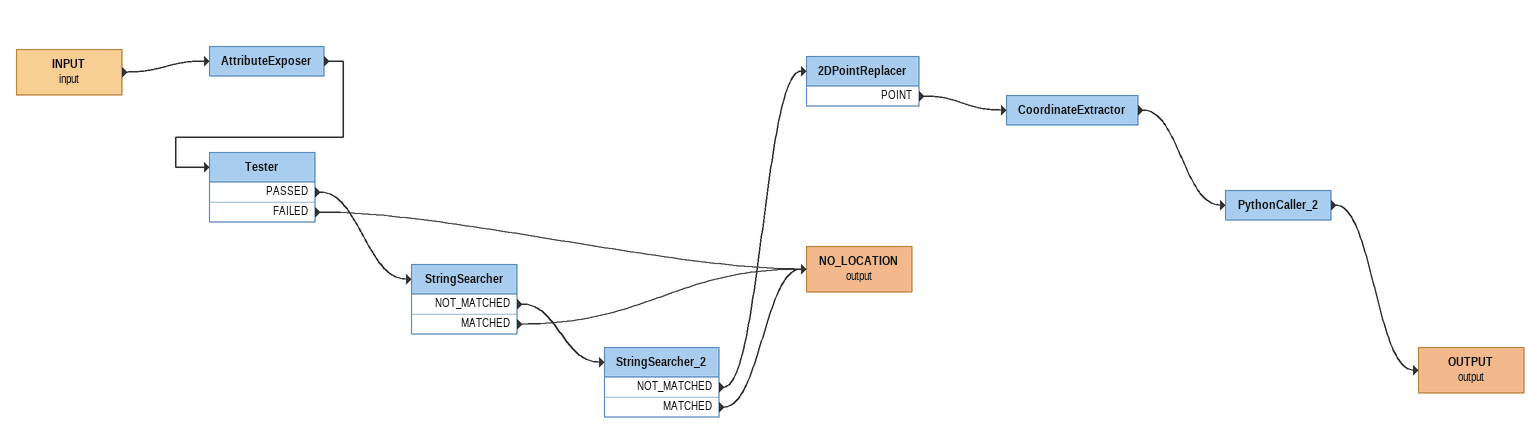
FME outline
INPUT (input)
    -> AttributeExposer
AttributeExposer
    -> Tester
Tester
    PASSED -> StringSearcher
    FAILED -> NO_LOCATION (output)
StringSearcher
    NOT_MATCHED -> StringSearcher_2
    MATCHED -> NO_LOCATION (output)
StringSearcher_2
    NOT_MATCHED -> 2DPointReplacer
    MATCHED -> NO_LOCATION (output)
2DPointReplacer
    POINT -> CoordinateExtractor
CoordinateExtractor
    -> PythonCaller_2
PythonCaller_2
    -> OUTPUT (output)
OUTPUT (output)
NO_LOCATION (output)
